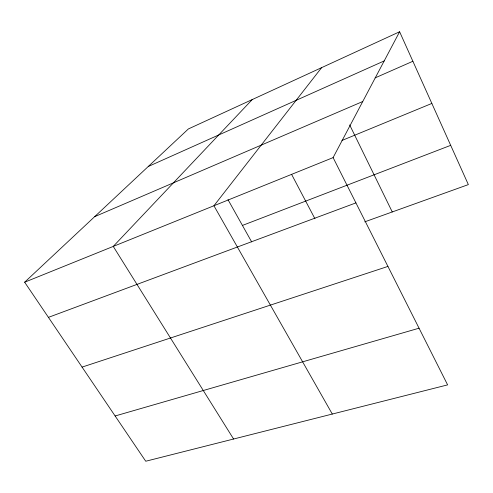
<?xml version="1.0" encoding="UTF-8"?>
<svg xmlns="http://www.w3.org/2000/svg" width="493" height="493" viewBox="0 0 493 493"><rect width="100%" height="100%" fill="white"/><g stroke="black" fill="none" stroke-linecap="round" stroke-linejoin="round"><path stroke-width="0.74" d="M333.108 157.606L447.613 384.885L145.743 461.238L24.65 282.206L333.108 157.606L399.613 31.762L468.35 184.604L364.758 221.838M321.621 67.64L213.931 205.747L332.294 414.052M252.256 99.555L113.254 246.414L233.59 439.023M24.65 282.206L188.369 128.95L399.613 31.762M148.251 166.505L384.195 60.929M375.105 77.888L412.881 61.268M94.674 216.655L362.749 101.515M341.932 140.474L431.85 103.438M242.433 225.43L450.694 145.349M48.425 317.363L355.921 202.894M82.072 367.106L387.929 266.423M115.128 415.975L419.056 328.202M227.976 199.628L251.664 241.903M291.554 174.282L314.947 218.756M349.666 124.926L392.262 211.953"/></g></svg>
